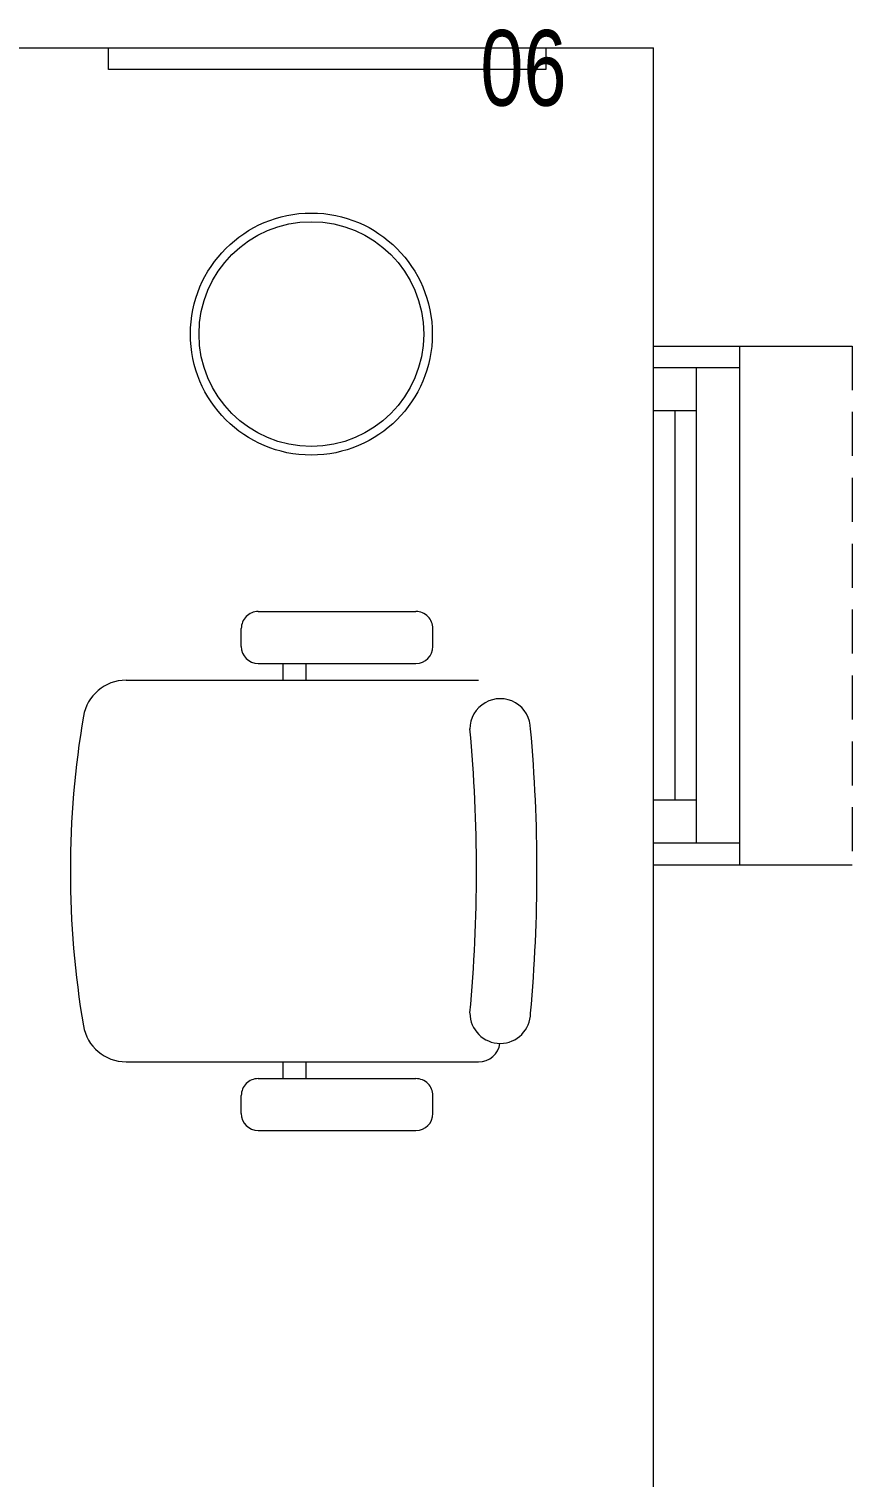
# Model space of a CAD drawing. Header units: millimetres. Extents: x -160614 to 59925, y -157025 to 0.
# Drawn here: x -23675 to -22722, y -99251 to -97576 of the extents above; entities that cross this region are included whole.
import ezdxf

# ---------------------------------------------------------------- set-up
doc = ezdxf.new("R2010")
doc.units = ezdxf.units.MM
doc.header["$LTSCALE"] = 8
doc.linetypes.add('HIDDEN', pattern=[9.525, 6.35, -3.175])
doc.layers.get('0').update_dxf_attribs({"color": 9, "lineweight": 5})
for name, color, linetype, lineweight in [('72_EGR_EQP_TAG', 9, 'Continuous', 5), ('Aluminum', 9, 'Continuous', 5), ('LOADING', 9, 'Continuous', 5), ('NEW Wall', 9, 'Continuous', 5), ('Proj', 9, 'Continuous', 5), ('Walls', 9, 'Continuous', 5)]:
    doc.layers.add(name, color=color, linetype=linetype, lineweight=lineweight)
doc.layers.get('0').off()
doc.layers.get('0').freeze()
doc.styles.add('X3G_ENTITY_257CFD', font='swisscl.ttf', dxfattribs={"height": 200})

# ---------------------------------------------------------------- blocks, each defined once
blk = doc.blocks.new('WM00001-P')
at = {"layer": 'LOADING'}
for radius in [0.14, 0.13]:
    blk.add_circle((0, 0), radius, dxfattribs=at)
blk = doc.blocks.new('*X17')
for p, q in [((5, 3), (5, 3)), ((5, 3), (5, 3)), ((5, 3), (5, 3)), ((5, 3), (5, 3)), ((5, 3), (5, 3)), ((5, 3), (5, 3)), ((5, 3), (5, 3)), ((5, 3), (5, 3)), ((5, 3), (5, 3)), ((5, 3), (5, 3)), ((5, 3), (5, 3)), ((5, 3), (5, 3)), ((5, 3), (5, 3)), ((5, 3), (5, 3)), ((5, 3), (5, 3)), ((5, 3), (5, 3)), ((5, 3), (5, 3)), ((5, 3), (5, 3)), ((5, 3), (5, 3)), ((5, 3), (5, 3)), ((5, 3), (5, 3)), ((5, 3), (5, 3)), ((5, 3), (5, 3)), ((5, 3), (5, 3)), ((5, 3), (5, 3)), ((5, 3), (5, 3)), ((5, 3), (5, 3)), ((5, 3), (5, 3)), ((5, 3), (5, 3)), ((5, 3), (5, 3)), ((5, 3), (5, 3)), ((5, 3), (5, 3)), ((5, 3), (5, 3)), ((5, 3), (5, 3)), ((5, 3), (5, 3)), ((5, 3), (5, 3)), ((5, 3), (5, 3)), ((5, 3), (5, 3)), ((5, 3), (5, 3)), ((5, 3), (5, 3)), ((5, 3), (5, 3)), ((5, 3), (5, 3)), ((5, 3), (5, 3)), ((5, 3), (5, 3)), ((5, 3), (5, 3)), ((5, 3), (5, 3)), ((5, 3), (5, 3)), ((5, 3), (5, 3)), ((5, 3), (5, 3)), ((5, 3), (5, 3)), ((5, 3), (5, 3)), ((5, 3), (5, 3)), ((5, 3), (5, 3)), ((5, 3), (5, 3)), ((5, 3), (5, 3)), ((5, 3), (5, 3)), ((5, 3), (5, 3)), ((5, 3), (5, 3)), ((5, 3), (5, 3)), ((5, 3), (5, 3)), ((5, 3), (5, 3)), ((5, 3), (5, 3)), ((5, 3), (5, 3)), ((5, 3), (5, 3)), ((5, 3), (5, 3)), ((5, 3), (5, 3)), ((6, 3), (5, 3)), ((5, 3), (5, 3)), ((6, 3), (5, 3)), ((5, 3), (5, 3)), ((6, 3), (5, 3)), ((5, 3), (5, 3)), ((6, 3), (5, 3)), ((5, 3), (5, 3)), ((5, 3), (5, 3)), ((5, 3), (5, 3)), ((5, 3), (5, 3)), ((5, 3), (5, 3)), ((5, 3), (5, 3)), ((5, 3), (5, 3)), ((5, 3), (5, 3)), ((5, 3), (5, 3)), ((5, 3), (5, 3)), ((5, 3), (5, 3)), ((5, 3), (5, 3)), ((5, 3), (5, 3)), ((5, 3), (5, 3)), ((5, 3), (5, 3)), ((5, 3), (5, 3)), ((5, 3), (5, 3)), ((5, 3), (5, 3)), ((5, 3), (5, 3)), ((5, 3), (5, 3)), ((5, 3), (5, 3)), ((5, 3), (5, 3)), ((5, 3), (5, 3)), ((6, 3), (6, 3)), ((6, 3), (6, 3)), ((6, 3), (6, 3)), ((6, 3), (6, 3)), ((6, 3), (6, 3)), ((6, 3), (6, 3)), ((6, 3), (6, 3)), ((6, 3), (6, 3)), ((6, 3), (6, 3)), ((6, 3), (6, 3)), ((6, 3), (6, 3)), ((6, 3), (6, 3)), ((6, 3), (6, 3)), ((6, 3), (6, 3)), ((6, 3), (6, 3)), ((6, 3), (6, 3)), ((6, 3), (6, 3)), ((6, 3), (6, 3)), ((6, 3), (6, 3)), ((6, 3), (6, 3)), ((6, 3), (6, 3)), ((6, 3), (6, 3)), ((6, 3), (6, 3)), ((6, 3), (6, 3)), ((6, 3), (6, 3)), ((6, 3), (6, 3)), ((6, 3), (6, 3)), ((6, 3), (6, 3)), ((6, 3), (6, 3)), ((6, 3), (6, 3)), ((6, 3), (6, 3)), ((6, 3), (6, 3)), ((6, 3), (6, 3)), ((6, 3), (6, 3)), ((6, 3), (6, 3)), ((6, 3), (6, 3)), ((6, 3), (6, 3)), ((6, 3), (6, 3)), ((6, 3), (6, 3)), ((6, 3), (6, 3)), ((6, 3), (6, 3)), ((6, 3), (6, 3)), ((6, 3), (6, 3)), ((6, 3), (6, 3)), ((6, 3), (6, 3)), ((6, 3), (6, 3)), ((6, 3), (6, 3)), ((6, 3), (6, 3)), ((6, 3), (6, 3)), ((6, 3), (6, 3)), ((6, 3), (6, 3)), ((6, 3), (6, 3)), ((6, 3), (6, 3)), ((6, 3), (6, 3)), ((6, 3), (6, 3)), ((6, 3), (6, 3)), ((6, 3), (6, 3)), ((6, 3), (6, 3)), ((6, 3), (6, 3)), ((6, 3), (6, 3)), ((6, 3), (6, 3)), ((6, 3), (6, 3)), ((6, 3), (6, 3)), ((6, 3), (6, 3)), ((6, 3), (6, 3)), ((6, 3), (6, 3)), ((6, 3), (6, 3)), ((6, 3), (6, 3)), ((6, 3), (6, 3)), ((6, 3), (6, 3)), ((6, 3), (6, 3)), ((6, 3), (6, 3)), ((6, 3), (6, 3)), ((6, 3), (6, 3)), ((6, 3), (6, 3)), ((6, 3), (6, 3)), ((6, 3), (6, 3)), ((6, 3), (6, 3)), ((6, 3), (6, 3)), ((6, 3), (6, 3)), ((6, 3), (6, 3)), ((6, 3), (6, 3)), ((6, 3), (6, 3)), ((6, 3), (6, 3)), ((6, 3), (6, 3)), ((6, 3), (6, 3)), ((6, 3), (6, 3)), ((6, 3), (6, 3)), ((6, 3), (6, 3)), ((6, 3), (6, 3)), ((6, 3), (6, 3)), ((6, 3), (6, 3)), ((6, 3), (6, 3)), ((6, 3), (6, 3)), ((6, 3), (6, 3)), ((6, 3), (6, 3)), ((6, 3), (6, 3)), ((6, 3), (6, 3)), ((6, 3), (6, 3)), ((6, 3), (6, 3)), ((6, 3), (6, 3)), ((6, 3), (6, 3)), ((6, 3), (6, 3)), ((6, 3), (6, 3)), ((6, 3), (6, 3)), ((6, 3), (6, 3)), ((6, 3), (6, 3)), ((6, 3), (6, 3)), ((6, 3), (6, 3)), ((6, 3), (6, 3)), ((6, 3), (6, 3)), ((6, 3), (6, 3)), ((6, 3), (6, 3)), ((6, 3), (6, 3)), ((6, 3), (6, 3)), ((6, 3), (6, 3)), ((6, 3), (6, 3)), ((6, 3), (6, 3)), ((6, 3), (6, 3)), ((6, 3), (6, 3)), ((6, 3), (6, 3)), ((6, 3), (6, 3)), ((6, 3), (6, 3)), ((6, 3), (6, 3)), ((6, 3), (6, 3)), ((6, 3), (6, 3)), ((6, 3), (6, 3)), ((6, 3), (6, 3)), ((6, 3), (6, 3)), ((6, 3), (6, 3)), ((6, 3), (6, 3)), ((6, 3), (6, 3)), ((6, 3), (6, 3)), ((6, 3), (6, 3)), ((6, 3), (6, 3)), ((6, 3), (6, 3)), ((6, 3), (6, 3)), ((6, 3), (6, 3)), ((6, 3), (6, 3)), ((6, 3), (6, 3)), ((6, 3), (6, 3)), ((6, 3), (6, 3)), ((6, 3), (6, 3)), ((6, 3), (6, 3)), ((6, 3), (6, 3)), ((6, 3), (6, 3)), ((6, 3), (6, 3)), ((6, 3), (6, 3)), ((6, 3), (6, 3)), ((6, 3), (6, 3)), ((6, 3), (6, 3)), ((6, 3), (6, 3)), ((6, 3), (6, 3)), ((6, 3), (6, 3)), ((6, 3), (6, 3)), ((6, 3), (6, 3)), ((6, 3), (6, 3)), ((6, 3), (6, 3)), ((6, 3), (6, 3)), ((6, 3), (6, 3)), ((6, 3), (6, 3)), ((6, 3), (6, 3)), ((6, 3), (6, 3)), ((6, 3), (6, 3)), ((6, 3), (6, 3)), ((6, 3), (6, 3)), ((6, 3), (6, 3)), ((6, 3), (6, 3)), ((6, 3), (6, 3)), ((6, 3), (6, 3)), ((6, 3), (6, 3)), ((6, 3), (6, 3)), ((6, 3), (6, 3)), ((6, 3), (6, 3)), ((6, 3), (6, 3)), ((6, 3), (6, 3)), ((6, 3), (6, 3)), ((6, 3), (6, 3)), ((6, 3), (6, 3)), ((6, 3), (6, 3)), ((6, 3), (6, 3)), ((6, 3), (6, 3)), ((6, 3), (6, 3)), ((6, 3), (6, 3)), ((6, 3), (6, 3)), ((6, 3), (6, 3)), ((6, 3), (6, 3)), ((6, 3), (6, 3)), ((6, 3), (6, 3)), ((6, 3), (6, 3)), ((6, 3), (6, 3)), ((6, 3), (6, 3)), ((6, 3), (6, 3)), ((6, 3), (6, 3)), ((6, 3), (6, 3)), ((6, 3), (6, 3)), ((6, 3), (6, 3)), ((6, 3), (6, 3)), ((6, 3), (6, 3)), ((6, 3), (6, 3)), ((6, 3), (6, 3)), ((6, 3), (6, 3)), ((6, 3), (6, 3)), ((6, 3), (6, 3)), ((6, 3), (5, 3)), ((6, 3), (5, 3)), ((6, 3), (5, 3)), ((6, 3), (5, 3)), ((6, 3), (5, 3)), ((6, 3), (6, 3)), ((6, 3), (6, 3)), ((6, 3), (6, 3)), ((6, 3), (6, 3)), ((6, 3), (6, 3)), ((6, 3), (6, 3)), ((6, 3), (6, 3)), ((6, 3), (6, 3)), ((6, 3), (6, 3)), ((6, 3), (6, 3)), ((6, 3), (6, 3)), ((6, 3), (6, 3)), ((6, 3), (6, 3)), ((6, 3), (6, 3)), ((6, 3), (6, 3)), ((6, 3), (6, 3)), ((6, 3), (6, 3)), ((6, 3), (6, 3)), ((6, 3), (6, 3)), ((6, 3), (6, 3)), ((6, 3), (6, 3)), ((6, 3), (6, 3)), ((6, 3), (6, 3)), ((6, 3), (6, 3)), ((6, 3), (6, 3)), ((6, 3), (6, 3)), ((6, 3), (6, 3)), ((6, 3), (6, 3)), ((6, 3), (6, 3)), ((6, 3), (6, 3)), ((6, 3), (6, 3)), ((6, 3), (6, 3)), ((6, 3), (6, 3)), ((6, 3), (6, 3)), ((6, 3), (6, 3)), ((6, 3), (6, 3)), ((6, 3), (6, 3)), ((6, 3), (6, 3)), ((6, 3), (6, 3)), ((6, 3), (6, 3)), ((6, 3), (6, 3)), ((6, 3), (6, 3)), ((6, 3), (6, 3)), ((6, 3), (6, 3)), ((6, 3), (6, 3)), ((6, 3), (6, 3)), ((6, 3), (6, 3)), ((6, 3), (6, 3)), ((6, 3), (6, 3)), ((6, 3), (6, 3)), ((6, 3), (6, 3)), ((6, 3), (6, 3)), ((6, 3), (6, 3)), ((6, 3), (6, 3)), ((6, 3), (6, 3)), ((6, 3), (6, 3)), ((6, 3), (6, 3)), ((6, 3), (6, 3)), ((6, 3), (6, 3)), ((6, 3), (6, 3)), ((6, 3), (6, 3)), ((6, 3), (6, 3)), ((6, 3), (6, 3)), ((6, 3), (6, 3)), ((6, 3), (6, 3)), ((6, 3), (6, 3)), ((6, 3), (6, 3)), ((6, 3), (6, 3)), ((6, 3), (6, 3)), ((6, 3), (6, 3)), ((6, 3), (6, 3)), ((6, 3), (6, 3)), ((6, 3), (6, 3)), ((6, 3), (6, 3)), ((6, 3), (6, 3)), ((6, 3), (6, 3)), ((6, 3), (6, 3)), ((6, 3), (6, 3)), ((6, 3), (6, 3)), ((6, 3), (6, 3)), ((6, 3), (6, 3)), ((6, 3), (6, 3)), ((6, 3), (6, 3)), ((6, 3), (6, 3)), ((6, 3), (6, 3)), ((6, 3), (6, 3)), ((6, 3), (6, 3)), ((6, 3), (6, 3)), ((6, 3), (6, 3)), ((6, 3), (6, 3)), ((6, 3), (6, 3)), ((6, 3), (6, 3)), ((6, 3), (6, 3)), ((6, 3), (6, 3)), ((6, 3), (6, 3)), ((6, 3), (6, 3)), ((6, 3), (6, 3)), ((6, 3), (6, 3)), ((6, 3), (6, 3)), ((6, 3), (6, 3)), ((6, 3), (6, 3)), ((6, 3), (6, 3)), ((6, 3), (6, 3)), ((6, 3), (6, 3)), ((6, 3), (6, 3)), ((6, 3), (6, 3)), ((6, 3), (6, 3)), ((6, 3), (6, 3)), ((6, 3), (6, 3)), ((6, 3), (6, 3)), ((6, 3), (6, 3)), ((6, 3), (6, 3)), ((6, 3), (6, 3)), ((6, 3), (6, 3)), ((6, 3), (6, 3)), ((6, 3), (6, 3)), ((6, 3), (6, 3)), ((6, 3), (6, 3)), ((6, 3), (6, 3)), ((6, 3), (6, 3)), ((6, 3), (6, 3)), ((6, 3), (6, 3)), ((6, 3), (6, 3)), ((6, 3), (6, 3)), ((6, 3), (6, 3)), ((6, 3), (6, 3)), ((6, 3), (6, 3)), ((6, 3), (6, 3)), ((6, 3), (6, 3)), ((6, 3), (6, 3)), ((6, 3), (6, 3)), ((6, 3), (6, 3)), ((6, 3), (6, 3)), ((6, 3), (6, 3)), ((6, 3), (6, 3)), ((6, 3), (6, 3)), ((6, 3), (6, 3)), ((6, 3), (6, 3)), ((6, 3), (6, 3)), ((6, 3), (6, 3)), ((6, 3), (6, 3)), ((6, 3), (6, 3)), ((6, 3), (6, 3)), ((6, 3), (6, 3)), ((6, 3), (6, 3)), ((6, 3), (6, 3)), ((6, 3), (6, 3)), ((6, 3), (6, 3)), ((6, 3), (6, 3)), ((6, 3), (6, 3)), ((6, 3), (6, 3)), ((6, 3), (6, 3)), ((6, 3), (6, 3)), ((6, 3), (6, 3)), ((6, 3), (6, 3)), ((6, 3), (6, 3)), ((6, 3), (6, 3)), ((6, 3), (6, 3)), ((6, 3), (6, 3)), ((6, 3), (6, 3)), ((6, 3), (6, 3)), ((6, 3), (6, 3)), ((6, 3), (6, 3)), ((6, 3), (6, 3)), ((6, 3), (6, 3)), ((6, 3), (6, 3)), ((6, 3), (6, 3)), ((6, 3), (6, 3)), ((6, 3), (6, 3)), ((6, 3), (6, 3)), ((6, 3), (6, 3)), ((6, 3), (6, 3)), ((6, 3), (6, 3)), ((6, 3), (6, 3)), ((6, 3), (6, 3)), ((6, 3), (6, 3)), ((6, 3), (6, 3)), ((6, 3), (6, 3)), ((6, 3), (6, 3)), ((6, 3), (6, 3)), ((6, 3), (6, 3)), ((6, 3), (6, 3)), ((6, 3), (6, 3)), ((6, 3), (6, 3)), ((6, 3), (6, 3)), ((6, 3), (6, 3)), ((6, 3), (6, 3)), ((6, 3), (6, 3)), ((6, 3), (6, 3)), ((6, 3), (6, 3)), ((6, 3), (6, 3)), ((6, 3), (6, 3)), ((6, 3), (6, 3)), ((6, 3), (6, 3)), ((6, 3), (6, 3)), ((6, 3), (6, 3)), ((6, 3), (6, 3)), ((6, 3), (6, 3)), ((6, 3), (6, 3)), ((6, 3), (6, 3)), ((6, 3), (6, 3)), ((6, 3), (6, 3)), ((6, 3), (6, 3)), ((6, 3), (6, 3)), ((6, 3), (6, 3)), ((6, 3), (6, 3)), ((6, 3), (6, 3)), ((6, 3), (6, 3)), ((6, 3), (6, 3)), ((6, 3), (6, 3)), ((6, 3), (6, 3)), ((6, 3), (6, 3)), ((6, 3), (6, 3)), ((6, 3), (6, 3)), ((6, 3), (6, 3)), ((6, 3), (6, 3)), ((6, 3), (6, 3)), ((6, 3), (6, 3)), ((6, 3), (6, 3)), ((6, 3), (6, 3)), ((6, 3), (6, 3)), ((6, 3), (6, 3)), ((6, 3), (6, 3)), ((6, 3), (6, 3)), ((6, 3), (6, 3)), ((6, 3), (6, 3)), ((6, 3), (6, 3)), ((6, 3), (6, 3)), ((6, 3), (6, 3)), ((6, 3), (6, 3)), ((6, 3), (6, 3)), ((6, 3), (6, 3)), ((6, 3), (6, 3)), ((6, 3), (6, 3)), ((6, 3), (6, 3)), ((6, 3), (6, 3)), ((6, 3), (6, 3)), ((6, 3), (6, 3)), ((6, 3), (6, 3)), ((6, 3), (6, 3)), ((6, 3), (6, 3)), ((6, 3), (6, 3)), ((6, 3), (6, 3)), ((6, 3), (6, 3)), ((6, 3), (6, 3)), ((6, 3), (6, 3)), ((6, 3), (6, 3)), ((6, 3), (6, 3)), ((6, 3), (6, 3)), ((6, 3), (6, 3)), ((6, 3), (6, 3)), ((6, 3), (6, 3)), ((6, 3), (6, 3)), ((6, 3), (6, 3)), ((6, 3), (6, 3)), ((6, 3), (6, 3)), ((6, 3), (6, 3)), ((6, 3), (6, 3)), ((6, 3), (6, 3)), ((6, 3), (6, 3)), ((6, 3), (6, 3)), ((6, 3), (6, 3)), ((6, 3), (6, 3)), ((6, 3), (6, 3)), ((6, 3), (6, 3)), ((6, 3), (6, 3)), ((6, 3), (6, 3)), ((6, 3), (6, 3)), ((6, 3), (6, 3)), ((6, 3), (6, 3)), ((6, 3), (6, 3)), ((6, 3), (6, 3)), ((6, 3), (6, 3)), ((6, 3), (6, 3)), ((6, 3), (6, 3)), ((6, 3), (6, 3)), ((6, 3), (6, 3)), ((6, 3), (6, 3)), ((6, 3), (6, 3)), ((6, 3), (6, 3)), ((6, 3), (6, 3)), ((6, 3), (6, 3)), ((6, 3), (6, 3)), ((6, 3), (6, 3)), ((6, 3), (6, 3)), ((6, 3), (6, 3)), ((6, 3), (6, 3)), ((6, 3), (6, 3)), ((6, 3), (6, 3)), ((6, 3), (6, 3)), ((6, 3), (6, 3)), ((6, 3), (6, 3)), ((6, 3), (6, 3)), ((6, 3), (6, 3)), ((6, 3), (6, 3)), ((6, 3), (6, 3)), ((6, 3), (6, 3)), ((6, 3), (6, 3)), ((6, 3), (6, 3)), ((6, 3), (6, 3)), ((6, 3), (6, 3)), ((6, 3), (6, 3)), ((6, 3), (6, 3)), ((6, 3), (6, 3)), ((6, 3), (6, 3)), ((6, 3), (6, 3)), ((6, 3), (6, 3)), ((6, 3), (6, 3)), ((6, 3), (6, 3)), ((6, 3), (6, 3)), ((6, 3), (6, 3)), ((6, 3), (6, 3)), ((6, 3), (6, 3)), ((6, 3), (6, 3)), ((6, 3), (6, 3)), ((6, 3), (6, 3)), ((6, 3), (6, 3))]:
    blk.add_line(p, q)
blk = doc.blocks.new('*X18')
for p, q in [((13, 1), (13, 1)), ((13, 1), (13, 1)), ((13, 1), (13, 1)), ((13, 1), (13, 1)), ((13, 1), (13, 1)), ((13, 1), (13, 1)), ((13, 1), (13, 1)), ((13, 1), (13, 1)), ((13, 1), (13, 1)), ((13, 1), (13, 1)), ((13, 1), (13, 1)), ((13, 1), (13, 1)), ((13, 1), (13, 1)), ((13, 1), (13, 1)), ((13, 1), (13, 1)), ((13, 1), (14, 1)), ((13, 1), (14, 1)), ((13, 1), (14, 1)), ((13, 1), (13, 1)), ((13, 1), (13, 1)), ((13, 1), (13, 1)), ((13, 1), (13, 1)), ((13, 1), (13, 1)), ((13, 1), (13, 1)), ((13, 1), (13, 1)), ((13, 1), (13, 1)), ((13, 1), (13, 1)), ((13, 1), (13, 1)), ((13, 1), (13, 1)), ((13, 1), (13, 1)), ((13, 1), (13, 1)), ((13, 1), (13, 1)), ((13, 1), (13, 1)), ((13, 1), (13, 1)), ((13, 1), (13, 1)), ((13, 1), (13, 1)), ((13, 1), (13, 1)), ((13, 1), (13, 1)), ((13, 1), (13, 1)), ((13, 1), (13, 1)), ((13, 1), (13, 1)), ((13, 1), (13, 1)), ((13, 1), (13, 1)), ((13, 1), (13, 1)), ((13, 1), (13, 1)), ((13, 1), (13, 1)), ((13, 1), (13, 1)), ((13, 1), (13, 1)), ((13, 1), (13, 1)), ((13, 1), (13, 1)), ((13, 1), (13, 1)), ((13, 1), (13, 1)), ((13, 1), (13, 1)), ((13, 1), (13, 1)), ((13, 1), (13, 1)), ((13, 1), (13, 1)), ((13, 1), (13, 1)), ((13, 1), (13, 1)), ((13, 1), (13, 1)), ((13, 1), (13, 1)), ((13, 1), (13, 1)), ((13, 1), (13, 1)), ((13, 1), (13, 1)), ((13, 1), (13, 1)), ((13, 1), (13, 1)), ((13, 1), (13, 1)), ((13, 1), (13, 1)), ((13, 1), (13, 1)), ((13, 1), (13, 1)), ((13, 1), (13, 1)), ((13, 1), (13, 1)), ((13, 1), (13, 1)), ((13, 1), (13, 1)), ((13, 1), (13, 1)), ((13, 1), (13, 1)), ((13, 1), (13, 1)), ((13, 1), (13, 1)), ((13, 1), (13, 1)), ((13, 1), (13, 1)), ((13, 1), (13, 1)), ((13, 1), (13, 1)), ((13, 1), (13, 1)), ((13, 1), (13, 1)), ((13, 1), (13, 1)), ((13, 1), (13, 1)), ((13, 1), (13, 1)), ((13, 1), (13, 1)), ((13, 1), (13, 1)), ((13, 1), (13, 1)), ((13, 1), (13, 1)), ((13, 1), (13, 1)), ((13, 1), (13, 1)), ((13, 1), (13, 1)), ((13, 1), (13, 1)), ((13, 1), (13, 1)), ((13, 1), (13, 1)), ((13, 1), (13, 1)), ((13, 1), (13, 1)), ((13, 1), (13, 1)), ((13, 1), (13, 1)), ((13, 1), (13, 1)), ((13, 1), (13, 1)), ((13, 1), (13, 1)), ((13, 1), (13, 1)), ((13, 1), (13, 1)), ((13, 1), (13, 1)), ((13, 1), (13, 1)), ((13, 1), (13, 1)), ((13, 1), (13, 1)), ((13, 1), (13, 1)), ((13, 1), (13, 1)), ((13, 1), (13, 1)), ((13, 1), (13, 1)), ((13, 1), (13, 1)), ((13, 1), (13, 1)), ((13, 1), (13, 1)), ((13, 1), (13, 1)), ((13, 1), (13, 1)), ((13, 1), (13, 1)), ((13, 1), (13, 1)), ((13, 1), (13, 1)), ((13, 1), (13, 1)), ((13, 1), (13, 1)), ((13, 1), (14, 1)), ((13, 0), (13, 0)), ((13, 0), (13, 0)), ((13, 0), (13, 0)), ((13, 0), (13, 0)), ((13, 0), (13, 0)), ((13, 0), (13, 0)), ((13, 0), (13, 0)), ((13, 0), (13, 0)), ((13, 0), (13, 0)), ((13, 0), (13, 0)), ((13, 0), (13, 0)), ((13, 0), (13, 0)), ((13, 0), (13, 0)), ((13, 0), (13, 0)), ((13, 0), (13, 0)), ((13, 0), (13, 0)), ((13, 0), (13, 0)), ((13, 0), (13, 0)), ((13, 0), (13, 0)), ((13, 0), (13, 0)), ((13, 0), (13, 0)), ((13, 0), (13, 0)), ((13, 0), (13, 0)), ((13, 0), (13, 0)), ((13, 0), (13, 0)), ((13, 0), (13, 0)), ((13, 0), (13, 0)), ((13, 0), (13, 0)), ((13, 0), (13, 0)), ((13, 0), (13, 0)), ((13, 0), (13, 0)), ((13, 0), (13, 0)), ((13, 0), (13, 0)), ((13, 0), (13, 0)), ((13, 0), (13, 0)), ((13, 0), (13, 0)), ((13, 0), (13, 0)), ((13, 0), (13, 0)), ((13, 0), (13, 0)), ((13, 0), (13, 0)), ((13, 0), (13, 0)), ((13, 0), (13, 0)), ((13, 0), (13, 0)), ((13, 0), (13, 0)), ((13, 0), (13, 0)), ((13, 0), (13, 0)), ((13, 0), (13, 0)), ((13, 0), (13, 0)), ((13, 0), (14, 0)), ((13, 0), (14, 0)), ((13, 0), (13, 0)), ((13, 0), (14, 0)), ((14, 1), (14, 1)), ((14, 1), (14, 1)), ((14, 1), (14, 1)), ((14, 1), (14, 1)), ((14, 1), (14, 1)), ((14, 1), (14, 1)), ((14, 1), (14, 1)), ((14, 1), (14, 1)), ((14, 1), (14, 1)), ((14, 1), (14, 1)), ((14, 1), (14, 1)), ((14, 1), (14, 1)), ((14, 1), (14, 1)), ((14, 1), (14, 1)), ((14, 1), (14, 1)), ((14, 1), (14, 1)), ((14, 1), (14, 1)), ((14, 1), (14, 1)), ((14, 1), (14, 1)), ((14, 1), (14, 1)), ((14, 1), (14, 1)), ((14, 1), (14, 1)), ((14, 1), (14, 1)), ((14, 1), (14, 1)), ((14, 1), (14, 1)), ((14, 1), (14, 1)), ((14, 1), (14, 1)), ((14, 1), (14, 1)), ((14, 1), (14, 1)), ((14, 1), (14, 1)), ((14, 1), (14, 1)), ((14, 1), (14, 1)), ((14, 1), (14, 1)), ((14, 1), (14, 1)), ((14, 1), (14, 1)), ((14, 1), (14, 1)), ((14, 1), (14, 1)), ((14, 1), (14, 1)), ((14, 1), (14, 1)), ((14, 1), (14, 1)), ((14, 1), (14, 1)), ((14, 1), (14, 1)), ((14, 1), (14, 1)), ((14, 1), (14, 1)), ((14, 1), (14, 1)), ((14, 1), (14, 1)), ((14, 1), (14, 1)), ((14, 1), (14, 1)), ((14, 1), (14, 1)), ((14, 1), (14, 1)), ((14, 1), (14, 1)), ((14, 1), (14, 1)), ((14, 1), (14, 1)), ((14, 1), (14, 1)), ((14, 1), (14, 1)), ((14, 1), (14, 1)), ((14, 1), (14, 1)), ((14, 1), (14, 1)), ((14, 1), (14, 1)), ((14, 1), (14, 1)), ((14, 1), (14, 1)), ((14, 1), (14, 1)), ((14, 1), (14, 1)), ((14, 1), (14, 1)), ((14, 1), (14, 1)), ((14, 1), (14, 1)), ((14, 1), (14, 1)), ((14, 1), (14, 1)), ((14, 1), (14, 1)), ((14, 1), (14, 1)), ((14, 1), (14, 1)), ((14, 1), (14, 1)), ((14, 1), (14, 1)), ((14, 1), (14, 1)), ((14, 1), (14, 1)), ((14, 1), (14, 1)), ((14, 1), (14, 1)), ((14, 1), (14, 1)), ((14, 1), (14, 1)), ((14, 1), (14, 1)), ((14, 1), (14, 1)), ((14, 1), (14, 1)), ((14, 1), (14, 1)), ((14, 1), (14, 1)), ((14, 1), (14, 1)), ((14, 1), (14, 1)), ((14, 1), (14, 1)), ((14, 1), (14, 1)), ((14, 1), (14, 1)), ((14, 1), (14, 1)), ((14, 1), (14, 1)), ((14, 1), (14, 1)), ((14, 1), (14, 1)), ((14, 1), (14, 1)), ((14, 0), (14, 0)), ((14, 0), (14, 0)), ((14, 0), (14, 0)), ((14, 0), (14, 0)), ((14, 0), (14, 0)), ((14, 0), (14, 0)), ((14, 0), (14, 0)), ((14, 0), (14, 0)), ((14, 0), (14, 0)), ((14, 0), (14, 0)), ((14, 0), (14, 0)), ((14, 0), (14, 0)), ((14, 0), (14, 0)), ((14, 0), (14, 0)), ((14, 0), (14, 0)), ((14, 0), (14, 0)), ((14, 0), (14, 0)), ((14, 0), (14, 0)), ((14, 0), (14, 0)), ((14, 0), (14, 0)), ((14, 0), (14, 0)), ((14, 0), (14, 0)), ((14, 0), (14, 0)), ((14, 0), (14, 0)), ((14, 0), (14, 0)), ((14, 0), (14, 0)), ((14, 0), (14, 0)), ((14, 0), (14, 0)), ((14, 0), (14, 0)), ((14, 0), (14, 0)), ((14, 0), (14, 0)), ((14, 0), (14, 0)), ((14, 0), (14, 0)), ((14, 0), (14, 0)), ((14, 0), (14, 0)), ((14, 0), (14, 0)), ((14, 0), (14, 0)), ((14, 0), (14, 0)), ((14, 0), (14, 0)), ((14, 0), (14, 0)), ((14, 0), (14, 0)), ((14, 0), (14, 0)), ((14, 0), (14, 0)), ((14, 0), (14, 0)), ((14, 0), (14, 0)), ((14, 0), (14, 0)), ((14, 0), (14, 0)), ((14, 0), (14, 0)), ((13, 0), (13, 0)), ((13, 0), (14, 0)), ((13, 0), (13, 0)), ((13, 0), (14, 0)), ((13, 0), (13, 0)), ((13, 0), (14, 0)), ((13, 0), (13, 0)), ((13, 0), (13, 0)), ((13, 0), (13, 0)), ((13, 0), (13, 0)), ((13, 0), (14, 0)), ((13, 0), (13, 0)), ((13, 0), (14, 0)), ((13, 0), (13, 0)), ((13, 0), (14, 0)), ((13, 0), (13, 0)), ((13, 0), (14, 0)), ((13, 0), (13, 0)), ((13, 0), (14, 0)), ((13, 0), (13, 0)), ((13, 0), (14, 0)), ((13, 0), (13, 0)), ((13, 0), (14, 0)), ((13, 0), (13, 0)), ((13, 0), (13, 0)), ((13, 0), (13, 0)), ((13, 0), (14, 0)), ((13, 0), (13, 0)), ((13, 0), (14, 0)), ((13, 0), (13, 0)), ((13, 0), (14, 0)), ((13, 0), (13, 0)), ((13, 0), (14, 0)), ((13, 0), (13, 0)), ((13, 0), (13, 0)), ((13, 0), (13, 0)), ((13, 0), (13, 0)), ((13, 0), (13, 0)), ((13, 0), (13, 0)), ((13, 0), (13, 0)), ((13, 0), (13, 0)), ((13, 0), (13, 0)), ((13, 0), (13, 0)), ((13, 0), (13, 0)), ((13, 0), (13, 0)), ((13, 0), (13, 0)), ((13, 0), (13, 0)), ((13, 0), (13, 0)), ((13, 0), (13, 0)), ((13, 0), (13, 0)), ((13, 0), (13, 0)), ((13, 0), (13, 0)), ((13, 0), (13, 0)), ((13, 0), (13, 0)), ((13, 0), (13, 0)), ((13, 0), (13, 0)), ((13, 0), (13, 0)), ((13, 0), (13, 0)), ((13, 0), (13, 0)), ((13, 0), (13, 0)), ((13, 0), (13, 0)), ((13, 0), (13, 0)), ((13, 0), (13, 0)), ((13, 0), (13, 0)), ((13, -1), (13, -1)), ((13, -1), (13, -1)), ((13, -1), (13, -1)), ((13, -1), (13, -1)), ((13, -1), (13, -1)), ((13, -1), (14, -1)), ((13, -1), (13, -1)), ((14, 0), (14, 0)), ((14, 0), (14, 0)), ((14, 0), (14, 0)), ((14, 0), (14, 0)), ((14, 0), (14, 0)), ((14, 0), (14, 0)), ((14, 0), (14, 0)), ((14, 0), (14, 0)), ((14, 0), (14, 0)), ((14, 0), (14, 0)), ((14, 0), (14, 0)), ((14, 0), (14, 0)), ((14, 0), (14, 0)), ((14, 0), (14, 0)), ((14, 0), (14, 0)), ((13, 0), (14, 0)), ((14, 0), (14, 0)), ((14, 0), (14, 0)), ((14, 0), (14, 0)), ((14, 0), (14, 0)), ((14, 0), (14, 0)), ((14, 0), (14, 0)), ((14, 0), (14, 0)), ((14, 0), (14, 0)), ((14, 0), (14, 0)), ((14, 0), (14, 0)), ((14, 0), (14, 0)), ((14, 0), (14, 0)), ((14, 0), (14, 0)), ((14, 0), (14, 0)), ((14, 0), (14, 0)), ((14, 0), (14, 0)), ((14, 0), (14, 0)), ((14, 0), (14, 0)), ((14, 0), (14, 0)), ((14, 0), (14, 0)), ((14, 0), (14, 0)), ((14, 0), (14, 0)), ((14, 0), (14, 0)), ((14, 0), (14, 0)), ((14, 0), (14, 0)), ((14, 0), (14, 0)), ((14, 0), (14, 0)), ((14, 0), (14, 0)), ((14, 0), (14, 0)), ((14, 0), (14, 0)), ((14, 0), (14, 0)), ((14, 0), (14, 0)), ((14, 0), (14, 0)), ((14, 0), (14, 0)), ((14, -1), (14, -1)), ((14, -1), (14, -1)), ((14, -1), (14, -1)), ((14, -1), (14, -1)), ((14, -1), (14, -1))]:
    blk.add_line(p, q)
blk = doc.blocks.new('GF21018-P')
for p, q in [((-0.2207, 0.4756), (-0.2207, 0.0675)), ((0.2205, 0.4756), (0.2205, 0.0675)), ((-0.2806, 0.3422), (-0.2598, 0.3422)), ((0.2596, 0.3422), (0.2804, 0.3422)), ((-0.3002, 0.3226), (-0.3002, 0.14)), ((-0.2402, 0.3226), (-0.2402, 0.14)), ((0.24, 0.3226), (0.24, 0.14)), ((0.3, 0.3226), (0.3, 0.14)), ((-0.2402, 0.2937), (-0.2207, 0.2937)), ((0.2205, 0.2937), (0.24, 0.2937)), ((-0.2402, 0.2671), (-0.2207, 0.2671)), ((0.2205, 0.2671), (0.24, 0.2671)), ((-0.2806, 0.1204), (-0.2598, 0.1204)), ((0.2596, 0.1204), (0.2804, 0.1204))]:
    blk.add_line(p, q)
for points in [[(0.24, 0.2937), (0.24, 0.2937), (0.24, 0.2937), (0.24, 0.2937), (0.24, 0.2937), (0.24, 0.2937), (0.24, 0.2937), (0.24, 0.2937), (0.24, 0.2937), (0.24, 0.2937), (0.24, 0.2937), (0.24, 0.2937), (0.24, 0.2937), (0.24, 0.2937), (0.24, 0.2937), (0.24, 0.2937), (0.24, 0.2937), (0.24, 0.2937), (0.24, 0.2937), (0.24, 0.2937), (0.24, 0.2937), (0.24, 0.2937), (0.24, 0.2937), (0.24, 0.2937), (0.24, 0.2937), (0.24, 0.2937), (0.24, 0.2937), (0.24, 0.2937), (0.24, 0.2937), (0.24, 0.2937), (0.24, 0.2937), (0.24, 0.2937), (0.24, 0.2937), (0.24, 0.2937), (0.24, 0.2937), (0.24, 0.2937), (0.24, 0.2937), (0.24, 0.2937), (0.24, 0.2937), (0.24, 0.2937), (0.24, 0.2937), (0.24, 0.2937), (0.24, 0.2937), (0.24, 0.2937), (0.24, 0.2937), (0.24, 0.2937), (0.24, 0.2937), (0.24, 0.2937), (0.24, 0.2937), (0.24, 0.2937), (0.24, 0.2937), (0.24, 0.2937), (0.24, 0.2937), (0.24, 0.2937), (0.24, 0.2937), (0.24, 0.2937), (0.24, 0.2937), (0.24, 0.2937), (0.24, 0.2937), (0.24, 0.2937), (0.24, 0.2937), (0.24, 0.2937), (0.24, 0.2937), (0.24, 0.2937), (0.24, 0.2937), (0.24, 0.2937), (0.24, 0.2937), (0.24, 0.2937), (0.24, 0.2937), (0.24, 0.2937), (0.24, 0.2937), (0.24, 0.2937), (0.24, 0.2937), (0.24, 0.2937), (0.24, 0.2937), (0.24, 0.2937), (0.24, 0.2937), (0.24, 0.2937), (0.24, 0.2937), (0.24, 0.2937), (0.24, 0.2937), (0.24, 0.2937), (0.24, 0.2937), (0.24, 0.2937), (0.24, 0.2937), (0.24, 0.2937), (0.24, 0.2937), (0.24, 0.2937), (0.24, 0.2937), (0.24, 0.2937), (0.24, 0.2937), (0.24, 0.2937), (0.24, 0.2937), (0.24, 0.2937), (0.24, 0.2937), (0.24, 0.2937), (0.24, 0.2937), (0.24, 0.2937), (0.24, 0.2937), (0.24, 0.2937), (0.24, 0.2937), (0.24, 0.2937), (0.24, 0.2937), (0.24, 0.2937), (0.24, 0.2937), (0.24, 0.2937), (0.24, 0.2937), (0.24, 0.2937), (0.24, 0.2937), (0.24, 0.2937), (0.24, 0.2937), (0.24, 0.2937), (0.24, 0.2937), (0.24, 0.2937), (0.24, 0.2937), (0.24, 0.2937), (0.24, 0.2937), (0.24, 0.2937), (0.24, 0.2937), (0.24, 0.2937), (0.24, 0.2937), (0.24, 0.2937), (0.24, 0.2937), (0.24, 0.2937), (0.24, 0.2937), (0.24, 0.2937), (0.24, 0.2937), (0.24, 0.2937), (0.24, 0.2937), (0.24, 0.2937), (0.24, 0.2937), (0.24, 0.2937), (0.24, 0.2937), (0.24, 0.2937), (0.24, 0.2937), (0.24, 0.2937), (0.24, 0.2937), (0.24, 0.2937), (0.24, 0.2937), (0.24, 0.2937), (0.24, 0.2937), (0.24, 0.2937), (0.24, 0.2937), (0.24, 0.2937), (0.24, 0.2937), (0.24, 0.2937), (0.24, 0.2937), (0.24, 0.2937), (0.24, 0.2937), (0.24, 0.2937), (0.24, 0.2937), (0.24, 0.2937), (0.24, 0.2937), (0.24, 0.2937), (0.24, 0.2937), (0.24, 0.2937), (0.24, 0.2937), (0.24, 0.2937), (0.24, 0.2937), (0.24, 0.2937), (0.24, 0.2937), (0.24, 0.2937), (0.24, 0.2937), (0.24, 0.2937), (0.24, 0.2937), (0.24, 0.2937), (0.24, 0.2937), (0.24, 0.2937), (0.24, 0.2937), (0.24, 0.2937), (0.24, 0.2937), (0.24, 0.2937), (0.24, 0.2937), (0.24, 0.2937), (0.24, 0.2937), (0.24, 0.2937), (0.24, 0.2937), (0.24, 0.2937), (0.24, 0.2937), (0.24, 0.2937), (0.24, 0.2937), (0.24, 0.2937), (0.24, 0.2937), (0.24, 0.2937), (0.24, 0.2937), (0.24, 0.2937), (0.24, 0.2937), (0.24, 0.2937), (0.24, 0.2937), (0.24, 0.2937), (0.24, 0.2937), (0.24, 0.2937), (0.24, 0.2937), (0.24, 0.2937), (0.24, 0.2937), (0.24, 0.2937), (0.24, 0.2937), (0.24, 0.2937), (0.24, 0.2937), (0.24, 0.2937), (0.24, 0.2937), (0.24, 0.2937), (0.24, 0.2937), (0.24, 0.2937), (0.24, 0.2937), (0.24, 0.2937), (0.24, 0.2937), (0.24, 0.2937), (0.24, 0.2937), (0.24, 0.2937), (0.24, 0.2937), (0.24, 0.2937), (0.24, 0.2937), (0.24, 0.2937), (0.24, 0.2937), (0.24, 0.2937), (0.24, 0.2937), (0.24, 0.2937), (0.24, 0.2937), (0.24, 0.2937), (0.24, 0.2937), (0.24, 0.2937), (0.24, 0.2937), (0.24, 0.2937), (0.24, 0.2937), (0.24, 0.2937), (0.24, 0.2937), (0.24, 0.2937), (0.24, 0.2937), (0.24, 0.2937), (0.24, 0.2937), (0.24, 0.2937), (0.24, 0.2937), (0.24, 0.2937), (0.24, 0.2937), (0.24, 0.2937), (0.24, 0.2937), (0.24, 0.2937), (0.24, 0.2937), (0.24, 0.2937), (0.24, 0.2937), (0.24, 0.2937), (0.24, 0.2937), (0.24, 0.2937), (0.24, 0.2937), (0.24, 0.2937), (0.24, 0.2937), (0.24, 0.2937), (0.24, 0.2937), (0.24, 0.2937), (0.24, 0.2937), (0.24, 0.2937), (0.24, 0.2937), (0.24, 0.2937), (0.24, 0.2937), (0.24, 0.2937), (0.24, 0.2937), (0.24, 0.2937), (0.24, 0.2937), (0.24, 0.2937), (0.24, 0.2937), (0.24, 0.2937), (0.24, 0.2937), (0.24, 0.2937), (0.24, 0.2937), (0.24, 0.2937), (0.24, 0.2937), (0.24, 0.2937), (0.24, 0.2937), (0.24, 0.2937), (0.24, 0.2937), (0.24, 0.2937), (0.24, 0.2937), (0.24, 0.2937), (0.24, 0.2937), (0.24, 0.2937), (0.24, 0.2937)], [(0.24, 0.2937), (0.24, 0.2937), (0.24, 0.2937), (0.24, 0.2937), (0.24, 0.2937), (0.24, 0.2937), (0.24, 0.2937), (0.24, 0.2937), (0.24, 0.2937), (0.24, 0.2937), (0.24, 0.2937), (0.24, 0.2937), (0.24, 0.2937), (0.24, 0.2937), (0.24, 0.2937), (0.24, 0.2937), (0.24, 0.2937), (0.24, 0.2937), (0.24, 0.2937), (0.24, 0.2937), (0.24, 0.2937), (0.24, 0.2937), (0.24, 0.2937), (0.24, 0.2937), (0.24, 0.2937), (0.24, 0.2937), (0.24, 0.2937), (0.24, 0.2937), (0.24, 0.2937), (0.24, 0.2937), (0.24, 0.2937), (0.24, 0.2937), (0.24, 0.2937), (0.24, 0.2937), (0.24, 0.2937), (0.24, 0.2937), (0.24, 0.2937), (0.24, 0.2937), (0.24, 0.2937), (0.24, 0.2937), (0.24, 0.2937), (0.24, 0.2937), (0.24, 0.2937), (0.24, 0.2937), (0.24, 0.2937), (0.24, 0.2937), (0.24, 0.2937), (0.24, 0.2937), (0.24, 0.2937), (0.24, 0.2937), (0.24, 0.2937), (0.24, 0.2937), (0.24, 0.2937), (0.24, 0.2937), (0.24, 0.2937), (0.24, 0.2937), (0.24, 0.2937), (0.24, 0.2937), (0.24, 0.2937), (0.24, 0.2937), (0.24, 0.2937), (0.24, 0.2937), (0.24, 0.2937), (0.24, 0.2937), (0.24, 0.2937), (0.24, 0.2937), (0.24, 0.2937), (0.24, 0.2937), (0.24, 0.2937), (0.24, 0.2937), (0.24, 0.2937), (0.24, 0.2937), (0.24, 0.2937), (0.24, 0.2937), (0.24, 0.2937), (0.24, 0.2937), (0.24, 0.2937), (0.24, 0.2937), (0.24, 0.2937), (0.24, 0.2937), (0.24, 0.2937), (0.24, 0.2937), (0.24, 0.2937), (0.24, 0.2937), (0.24, 0.2937), (0.24, 0.2937), (0.24, 0.2937), (0.24, 0.2937), (0.24, 0.2937), (0.24, 0.2937), (0.24, 0.2937), (0.24, 0.2937), (0.24, 0.2937), (0.24, 0.2937), (0.24, 0.2937), (0.24, 0.2937), (0.24, 0.2937), (0.24, 0.2937), (0.24, 0.2937), (0.24, 0.2937), (0.24, 0.2937), (0.24, 0.2937), (0.24, 0.2937), (0.24, 0.2937), (0.24, 0.2937), (0.24, 0.2937), (0.24, 0.2937), (0.24, 0.2937), (0.24, 0.2937), (0.24, 0.2937), (0.24, 0.2937), (0.24, 0.2937), (0.24, 0.2937), (0.24, 0.2937), (0.24, 0.2937), (0.24, 0.2937), (0.24, 0.2937), (0.24, 0.2937), (0.24, 0.2937), (0.24, 0.2937), (0.24, 0.2937), (0.24, 0.2937), (0.24, 0.2937), (0.24, 0.2937), (0.24, 0.2937), (0.24, 0.2937), (0.24, 0.2937), (0.24, 0.2937), (0.24, 0.2937), (0.24, 0.2937), (0.24, 0.2937), (0.24, 0.2937), (0.24, 0.2937), (0.24, 0.2937), (0.24, 0.2937), (0.24, 0.2937), (0.24, 0.2937), (0.24, 0.2937), (0.24, 0.2937), (0.24, 0.2937), (0.24, 0.2937), (0.24, 0.2937), (0.24, 0.2937), (0.24, 0.2937), (0.24, 0.2937), (0.24, 0.2937), (0.24, 0.2937), (0.24, 0.2937), (0.24, 0.2937), (0.24, 0.2937), (0.24, 0.2937), (0.24, 0.2937), (0.24, 0.2937), (0.24, 0.2937), (0.24, 0.2937), (0.24, 0.2937), (0.24, 0.2937), (0.24, 0.2937), (0.24, 0.2937), (0.24, 0.2937), (0.24, 0.2937), (0.24, 0.2937), (0.24, 0.2937), (0.24, 0.2937), (0.24, 0.2937), (0.24, 0.2937), (0.24, 0.2937), (0.24, 0.2937), (0.24, 0.2937), (0.24, 0.2937), (0.24, 0.2937), (0.24, 0.2937), (0.24, 0.2937), (0.24, 0.2937), (0.24, 0.2937), (0.24, 0.2937), (0.24, 0.2937), (0.24, 0.2937), (0.24, 0.2937), (0.24, 0.2937), (0.24, 0.2937), (0.24, 0.2937), (0.24, 0.2937), (0.24, 0.2937), (0.24, 0.2937), (0.24, 0.2937), (0.24, 0.2937), (0.24, 0.2937), (0.24, 0.2937), (0.24, 0.2937), (0.24, 0.2937), (0.24, 0.2937), (0.24, 0.2937), (0.24, 0.2937), (0.24, 0.2937), (0.24, 0.2937), (0.24, 0.2937), (0.24, 0.2937), (0.24, 0.2937), (0.24, 0.2937), (0.24, 0.2937), (0.24, 0.2937), (0.24, 0.2937), (0.24, 0.2937), (0.24, 0.2937), (0.24, 0.2937), (0.24, 0.2937), (0.24, 0.2937), (0.24, 0.2937), (0.24, 0.2937), (0.24, 0.2937), (0.24, 0.2937), (0.24, 0.2937), (0.24, 0.2937), (0.24, 0.2937), (0.24, 0.2937), (0.24, 0.2937), (0.24, 0.2937), (0.24, 0.2937)], [(0.24, 0.2937), (0.24, 0.2937), (0.24, 0.2937), (0.24, 0.2937), (0.24, 0.2937), (0.24, 0.2937), (0.24, 0.2937), (0.24, 0.2937), (0.24, 0.2937), (0.24, 0.2937), (0.24, 0.2937), (0.24, 0.2937), (0.24, 0.2937), (0.24, 0.2937), (0.24, 0.2937), (0.24, 0.2937), (0.24, 0.2937), (0.24, 0.2937), (0.24, 0.2937), (0.24, 0.2937), (0.24, 0.2937), (0.24, 0.2937), (0.24, 0.2937), (0.24, 0.2937), (0.24, 0.2937), (0.24, 0.2937), (0.24, 0.2937), (0.24, 0.2937), (0.24, 0.2937), (0.24, 0.2937), (0.24, 0.2937), (0.24, 0.2937), (0.24, 0.2937), (0.24, 0.2937), (0.24, 0.2937), (0.24, 0.2937), (0.24, 0.2937), (0.24, 0.2937), (0.24, 0.2937), (0.24, 0.2937), (0.24, 0.2937), (0.24, 0.2937), (0.24, 0.2937), (0.24, 0.2937), (0.24, 0.2937), (0.24, 0.2937), (0.24, 0.2937), (0.24, 0.2937), (0.24, 0.2937), (0.24, 0.2937), (0.24, 0.2937), (0.24, 0.2937), (0.24, 0.2937), (0.24, 0.2937), (0.24, 0.2937), (0.24, 0.2937), (0.24, 0.2937), (0.24, 0.2937), (0.24, 0.2937), (0.24, 0.2937), (0.24, 0.2937), (0.24, 0.2937), (0.24, 0.2937), (0.24, 0.2937), (0.24, 0.2937), (0.24, 0.2937), (0.24, 0.2937), (0.24, 0.2937), (0.24, 0.2937), (0.24, 0.2937), (0.24, 0.2937), (0.24, 0.2937), (0.24, 0.2937), (0.24, 0.2937), (0.24, 0.2937), (0.24, 0.2937), (0.24, 0.2937), (0.24, 0.2937), (0.24, 0.2937), (0.24, 0.2937), (0.24, 0.2937), (0.24, 0.2937), (0.24, 0.2937), (0.24, 0.2937), (0.24, 0.2937), (0.24, 0.2937), (0.24, 0.2937), (0.24, 0.2937), (0.24, 0.2937), (0.24, 0.2937), (0.24, 0.2937), (0.24, 0.2937), (0.24, 0.2937), (0.24, 0.2937), (0.24, 0.2937), (0.24, 0.2937), (0.24, 0.2937), (0.24, 0.2937), (0.24, 0.2937), (0.24, 0.2937), (0.24, 0.2937), (0.24, 0.2937), (0.24, 0.2937), (0.24, 0.2937), (0.24, 0.2937), (0.24, 0.2937), (0.24, 0.2937), (0.24, 0.2937), (0.24, 0.2937), (0.24, 0.2937), (0.24, 0.2937), (0.24, 0.2937), (0.24, 0.2937), (0.24, 0.2937), (0.24, 0.2937), (0.24, 0.2937), (0.24, 0.2937), (0.24, 0.2937), (0.24, 0.2937), (0.24, 0.2937), (0.24, 0.2937), (0.24, 0.2937), (0.24, 0.2937), (0.24, 0.2937), (0.24, 0.2937), (0.24, 0.2937), (0.24, 0.2937), (0.24, 0.2937), (0.24, 0.2937), (0.24, 0.2937), (0.24, 0.2937), (0.24, 0.2937), (0.24, 0.2937), (0.24, 0.2937), (0.24, 0.2937), (0.24, 0.2937), (0.24, 0.2937), (0.24, 0.2937), (0.24, 0.2937), (0.24, 0.2937), (0.24, 0.2937), (0.24, 0.2937), (0.24, 0.2937), (0.24, 0.2937), (0.24, 0.2937), (0.24, 0.2937), (0.24, 0.2937), (0.24, 0.2937), (0.24, 0.2937), (0.24, 0.2937), (0.24, 0.2937), (0.24, 0.2937), (0.24, 0.2937), (0.24, 0.2937), (0.24, 0.2937), (0.24, 0.2937), (0.24, 0.2937), (0.24, 0.2937), (0.24, 0.2937), (0.24, 0.2937), (0.24, 0.2937), (0.24, 0.2937), (0.24, 0.2937), (0.24, 0.2937), (0.24, 0.2937), (0.24, 0.2937), (0.24, 0.2937), (0.24, 0.2937), (0.24, 0.2937), (0.24, 0.2937), (0.24, 0.2937), (0.24, 0.2937), (0.24, 0.2937), (0.24, 0.2937), (0.24, 0.2937), (0.24, 0.2937), (0.24, 0.2937), (0.24, 0.2937), (0.24, 0.2937), (0.24, 0.2937), (0.24, 0.2937), (0.24, 0.2937), (0.24, 0.2937), (0.24, 0.2937), (0.24, 0.2937), (0.24, 0.2937), (0.24, 0.2937), (0.24, 0.2937), (0.24, 0.2937), (0.24, 0.2937), (0.24, 0.2937), (0.24, 0.2937), (0.24, 0.2937), (0.24, 0.2937), (0.24, 0.2937), (0.24, 0.2937), (0.24, 0.2937), (0.24, 0.2937), (0.24, 0.2937), (0.24, 0.2937), (0.24, 0.2937), (0.24, 0.2937), (0.24, 0.2937), (0.24, 0.2937), (0.24, 0.2937), (0.24, 0.2937), (0.24, 0.2937), (0.24, 0.2937), (0.24, 0.2937), (0.24, 0.2937), (0.24, 0.2937), (0.24, 0.2937), (0.24, 0.2937), (0.24, 0.2937)]]:
    blk.add_lwpolyline(points, close=True)
for centre, radius, start, end in [((-0.0001, -0.5295), 1.0695, 80.3671, 99.6329), ((-0.1707, 0.4756), 0.05, 99.6329, 180), ((0.1705, 0.4756), 0.05, 0, 80.3671), ((-0.2806, 0.3226), 0.0196, 90, 180), ((-0.2598, 0.3226), 0.0196, 360, 90), ((0.2596, 0.3226), 0.0196, 90, 180), ((0.2804, 0.3226), 0.0196, 0, 90), ((-0.2806, 0.14), 0.0196, 180, 270), ((-0.2598, 0.14), 0.0196, 270, 360), ((0.2596, 0.14), 0.0196, 180, 270), ((0.2804, 0.14), 0.0196, 270, 0), ((-0.1957, 0.0675), 0.025, 180, 261.4721), ((-0.1643, 0.0425), 0.0351, 90, 270), ((0, 1.8467), 1.7767, 264.6946, 275.3053), ((0.1641, 0.0425), 0.0351, 270, 90), ((0, 1.8314), 1.8314, 264.8532, 275.147)]:
    blk.add_arc(centre, radius, start, end)
at = {"layer": 'NEW Wall', "linetype": 'Continuous'}
for points in [[(0.24, 0.2937), (0.24, 0.2937), (0.24, 0.2937), (0.24, 0.2937), (0.24, 0.2937), (0.24, 0.2937), (0.24, 0.2937), (0.24, 0.2937)], [(0.24, 0.2937), (0.24, 0.2937), (0.24, 0.2937), (0.24, 0.2937), (0.24, 0.2937), (0.24, 0.2937), (0.24, 0.2937)], [(0.24, 0.2937), (0.24, 0.2937), (0.24, 0.2937), (0.24, 0.2937), (0.24, 0.2937), (0.24, 0.2937), (0.24, 0.2937), (0.24, 0.2937), (0.24, 0.2937)], [(0.24, 0.2937), (0.24, 0.2937), (0.24, 0.2937), (0.24, 0.2937), (0.24, 0.2937), (0.24, 0.2937), (0.24, 0.2937), (0.24, 0.2937), (0.24, 0.2937), (0.24, 0.2937)], [(0.24, 0.2937), (0.24, 0.2937), (0.24, 0.2937), (0.24, 0.2937), (0.24, 0.2937), (0.24, 0.2937), (0.24, 0.2937), (0.24, 0.2937), (0.24, 0.2937), (0.24, 0.2937), (0.24, 0.2937), (0.24, 0.2937), (0.24, 0.2937), (0.24, 0.2937), (0.24, 0.2937)], [(0.24, 0.2937), (0.24, 0.2937), (0.24, 0.2937), (0.24, 0.2937), (0.24, 0.2937), (0.24, 0.2937), (0.24, 0.2937), (0.24, 0.2937), (0.24, 0.2937), (0.24, 0.2937)], [(0.24, 0.2937), (0.24, 0.2937), (0.24, 0.2937), (0.24, 0.2937), (0.24, 0.2937), (0.24, 0.2937), (0.24, 0.2937), (0.24, 0.2937), (0.24, 0.2937), (0.24, 0.2937)], [(0.24, 0.2937), (0.24, 0.2937), (0.24, 0.2937), (0.24, 0.2937), (0.24, 0.2937), (0.24, 0.2937), (0.24, 0.2937), (0.24, 0.2937), (0.24, 0.2937), (0.24, 0.2937)], [(0.24, 0.2937), (0.24, 0.2937), (0.24, 0.2937), (0.24, 0.2937), (0.24, 0.2937), (0.24, 0.2937), (0.24, 0.2937), (0.24, 0.2937), (0.24, 0.2937), (0.24, 0.2937), (0.24, 0.2937), (0.24, 0.2937), (0.24, 0.2937), (0.24, 0.2937), (0.24, 0.2937), (0.24, 0.2937), (0.24, 0.2937), (0.24, 0.2937)], [(0.24, 0.2937), (0.24, 0.2937), (0.24, 0.2937), (0.24, 0.2937), (0.24, 0.2937), (0.24, 0.2937), (0.24, 0.2937), (0.24, 0.2937), (0.24, 0.2937), (0.24, 0.2937), (0.24, 0.2937), (0.24, 0.2937)], [(0.24, 0.2937), (0.24, 0.2937), (0.24, 0.2937), (0.24, 0.2937), (0.24, 0.2937), (0.24, 0.2937), (0.24, 0.2937)], [(0.24, 0.2937), (0.24, 0.2937), (0.24, 0.2937), (0.24, 0.2937), (0.24, 0.2937), (0.24, 0.2937), (0.24, 0.2937), (0.24, 0.2937), (0.24, 0.2937), (0.24, 0.2937), (0.24, 0.2937), (0.24, 0.2937), (0.24, 0.2937), (0.24, 0.2937), (0.24, 0.2937), (0.24, 0.2937), (0.24, 0.2937), (0.24, 0.2937), (0.24, 0.2937), (0.24, 0.2937), (0.24, 0.2937), (0.24, 0.2937), (0.24, 0.2937), (0.24, 0.2937), (0.24, 0.2937), (0.24, 0.2937), (0.24, 0.2937), (0.24, 0.2937), (0.24, 0.2937), (0.24, 0.2937), (0.24, 0.2937), (0.24, 0.2937), (0.24, 0.2937), (0.24, 0.2937), (0.24, 0.2937), (0.24, 0.2937), (0.24, 0.2937), (0.24, 0.2937), (0.24, 0.2937), (0.24, 0.2937), (0.24, 0.2937), (0.24, 0.2937), (0.24, 0.2937), (0.24, 0.2937), (0.24, 0.2937), (0.24, 0.2937), (0.24, 0.2937), (0.24, 0.2937), (0.24, 0.2937), (0.24, 0.2937), (0.24, 0.2937), (0.24, 0.2937), (0.24, 0.2937), (0.24, 0.2937), (0.24, 0.2937), (0.24, 0.2937), (0.24, 0.2937), (0.24, 0.2937), (0.24, 0.2937), (0.24, 0.2937), (0.24, 0.2937), (0.24, 0.2937), (0.24, 0.2937), (0.24, 0.2937), (0.24, 0.2937), (0.24, 0.2937), (0.24, 0.2937), (0.24, 0.2937), (0.24, 0.2937), (0.24, 0.2937), (0.24, 0.2937), (0.24, 0.2937), (0.24, 0.2937), (0.24, 0.2937), (0.24, 0.2937), (0.24, 0.2937), (0.24, 0.2937), (0.24, 0.2937), (0.24, 0.2937), (0.24, 0.2937), (0.24, 0.2937), (0.24, 0.2937), (0.24, 0.2937), (0.24, 0.2937), (0.24, 0.2937), (0.24, 0.2937), (0.24, 0.2937), (0.24, 0.2937), (0.24, 0.2937), (0.24, 0.2937), (0.24, 0.2937), (0.24, 0.2937), (0.24, 0.2937), (0.24, 0.2937), (0.24, 0.2937), (0.24, 0.2937), (0.24, 0.2937), (0.24, 0.2937), (0.24, 0.2937), (0.24, 0.2937), (0.24, 0.2937), (0.24, 0.2937), (0.24, 0.2937), (0.24, 0.2937), (0.24, 0.2937), (0.24, 0.2937), (0.24, 0.2937), (0.24, 0.2937), (0.24, 0.2937), (0.24, 0.2937), (0.24, 0.2937)], [(0.24, 0.2937), (0.24, 0.2937), (0.24, 0.2937), (0.24, 0.2937), (0.24, 0.2937), (0.24, 0.2937), (0.24, 0.2937), (0.24, 0.2937), (0.24, 0.2937), (0.24, 0.2937), (0.24, 0.2937), (0.24, 0.2937), (0.24, 0.2937), (0.24, 0.2937), (0.24, 0.2937), (0.24, 0.2937), (0.24, 0.2937)], [(0.24, 0.2937), (0.24, 0.2937), (0.24, 0.2937), (0.24, 0.2937), (0.24, 0.2937), (0.24, 0.2937), (0.24, 0.2937), (0.24, 0.2937), (0.24, 0.2937), (0.24, 0.2937), (0.24, 0.2937), (0.24, 0.2937), (0.24, 0.2937), (0.24, 0.2937), (0.24, 0.2937), (0.24, 0.2937), (0.24, 0.2937), (0.24, 0.2937), (0.24, 0.2937), (0.24, 0.2937), (0.24, 0.2937), (0.24, 0.2937), (0.24, 0.2937), (0.24, 0.2937), (0.24, 0.2937), (0.24, 0.2937), (0.24, 0.2937), (0.24, 0.2937), (0.24, 0.2937), (0.24, 0.2937), (0.24, 0.2937), (0.24, 0.2937), (0.24, 0.2937), (0.24, 0.2937), (0.24, 0.2937), (0.24, 0.2937), (0.24, 0.2937), (0.24, 0.2937), (0.24, 0.2937), (0.24, 0.2937), (0.24, 0.2937), (0.24, 0.2937), (0.24, 0.2937), (0.24, 0.2937), (0.24, 0.2937), (0.24, 0.2937), (0.24, 0.2937), (0.24, 0.2937), (0.24, 0.2937), (0.24, 0.2937), (0.24, 0.2937), (0.24, 0.2937), (0.24, 0.2937), (0.24, 0.2937), (0.24, 0.2937), (0.24, 0.2937), (0.24, 0.2937), (0.24, 0.2937), (0.24, 0.2937), (0.24, 0.2937), (0.24, 0.2937), (0.24, 0.2937), (0.24, 0.2937), (0.24, 0.2937), (0.24, 0.2937), (0.24, 0.2937), (0.24, 0.2937), (0.24, 0.2937), (0.24, 0.2937), (0.24, 0.2937), (0.24, 0.2937), (0.24, 0.2937), (0.24, 0.2937), (0.24, 0.2937), (0.24, 0.2937), (0.24, 0.2937), (0.24, 0.2937), (0.24, 0.2937), (0.24, 0.2937), (0.24, 0.2937), (0.24, 0.2937), (0.24, 0.2937), (0.24, 0.2937), (0.24, 0.2937), (0.24, 0.2937), (0.24, 0.2937), (0.24, 0.2937), (0.24, 0.2937), (0.24, 0.2937)], [(0.24, 0.2937), (0.24, 0.2937), (0.24, 0.2937), (0.24, 0.2937), (0.24, 0.2937), (0.24, 0.2937), (0.24, 0.2937), (0.24, 0.2937), (0.24, 0.2937), (0.24, 0.2937), (0.24, 0.2937), (0.24, 0.2937), (0.24, 0.2937), (0.24, 0.2937), (0.24, 0.2937), (0.24, 0.2937), (0.24, 0.2937), (0.24, 0.2937), (0.24, 0.2937), (0.24, 0.2937), (0.24, 0.2937), (0.24, 0.2937), (0.24, 0.2937), (0.24, 0.2937), (0.24, 0.2937), (0.24, 0.2937), (0.24, 0.2937), (0.24, 0.2937), (0.24, 0.2937), (0.24, 0.2937), (0.24, 0.2937), (0.24, 0.2937), (0.24, 0.2937), (0.24, 0.2937), (0.24, 0.2937), (0.24, 0.2937), (0.24, 0.2937), (0.24, 0.2937), (0.24, 0.2937), (0.24, 0.2937), (0.24, 0.2937), (0.24, 0.2937), (0.24, 0.2937), (0.24, 0.2937), (0.24, 0.2937), (0.24, 0.2937), (0.24, 0.2937), (0.24, 0.2937), (0.24, 0.2937), (0.24, 0.2937), (0.24, 0.2937), (0.24, 0.2937), (0.24, 0.2937), (0.24, 0.2937)]]:
    blk.add_lwpolyline(points, dxfattribs=at)
for name, xscale, yscale, zscale in [('*X17', 8.59375e-11, 8.59375e-11, 8.59375e-11), ('*X18', 5.5e-11, 5.5e-11, 5.5e-11)]:
    blk.add_blockref(name, (0.24, 0.2937), dxfattribs=dict(xscale=xscale, yscale=yscale, zscale=zscale))
blk = doc.blocks.new('1stF')
at = {"layer": 'Aluminum', "color": 9}
for p, q in [((-22952.3, -98542.6, 0.1), (-22952.3, -97942.6, 0.1)), ((-22852.3, -98542.6, 0.1), (-22852.3, -97942.6, 0.1)), ((-22852.3, -97967.6, 0.1), (-22952.3, -97967.6, 0.1)), ((-22902.3, -98517.6, 0.1), (-22902.3, -97967.6, 0.1)), ((-22902.3, -98017.6, 0.1), (-22952.3, -98017.6, 0.1)), ((-22927.3, -98017.6, 0.1), (-22927.3, -98467.6, 0.1)), ((-22902.3, -98467.6, 0.1), (-22952.3, -98467.6, 0.1)), ((-22852.3, -98517.6, 0.1), (-22952.3, -98517.6, 0.1))]:
    blk.add_line(p, q, dxfattribs=at)
at = {"layer": 'LOADING', "color": 9, "elevation": 0}
blk.add_lwpolyline([(-23076.7, -97597.6), (-23076.7, -97622.6), (-23582.7, -97622.6), (-23582.7, -97597.6), (-23076.7, -97597.6)], dxfattribs=at)
at = {"layer": 'Proj', "color": 9, "linetype": 'HIDDEN'}
blk.add_line((-22722.3, -97942.6, 0.1), (-22722.3, -98542.6, 0.1), dxfattribs=at)
at = {"layer": 'Walls', "color": 9}
for p, q in [((-26452.3, -97597.6, 0.1), (-22952.3, -97597.6, 0.1)), ((-22952.3, -97942.6, 0.1), (-22952.3, -97597.6, 0.1)), ((-22952.3, -97942.6, 0.1), (-22722.3, -97942.6, 0.1)), ((-22952.3, -100482.6, 0.1), (-22952.3, -98542.6, 0.1)), ((-22952.3, -98542.6, 0.1), (-22722.3, -98542.6, 0.1))]:
    blk.add_line(p, q, dxfattribs=at)
at = {"layer": 'LOADING', "color": 9, "extrusion": (-2.26467e-18, 2.24019e-05, -1), "xscale": -1000, "yscale": 1000, "zscale": 1000, "rotation": 269.9999999999999}
blk.add_blockref('WM00001-P', (23348.1, -97928.7, -2.2), dxfattribs=at)
at = {"layer": 'LOADING', "color": 9, "extrusion": (7.77426e-06, -2.24021e-05, 1), "xscale": 1000, "yscale": 1000, "zscale": 1000, "rotation": 89.99858924494788}
blk.add_blockref('GF21018-P', (-23087, -98549.6, 2), dxfattribs=at)
at = {"layer": '72_EGR_EQP_TAG', "color": 9, "insert": (-23102.6, -97577.1, 0), "char_height": 87.47, "attachment_point": 2, "style": 'X3G_ENTITY_257CFD'}
blk.add_mtext('06', dxfattribs=at)

msp = doc.modelspace()

# ---------------------------------------------------------------- block references
at = {"layer": '72_EGR_EQP_TAG'}
msp.add_blockref('1stF', (0, 0), dxfattribs=at)

doc.saveas('drawing.dxf')
